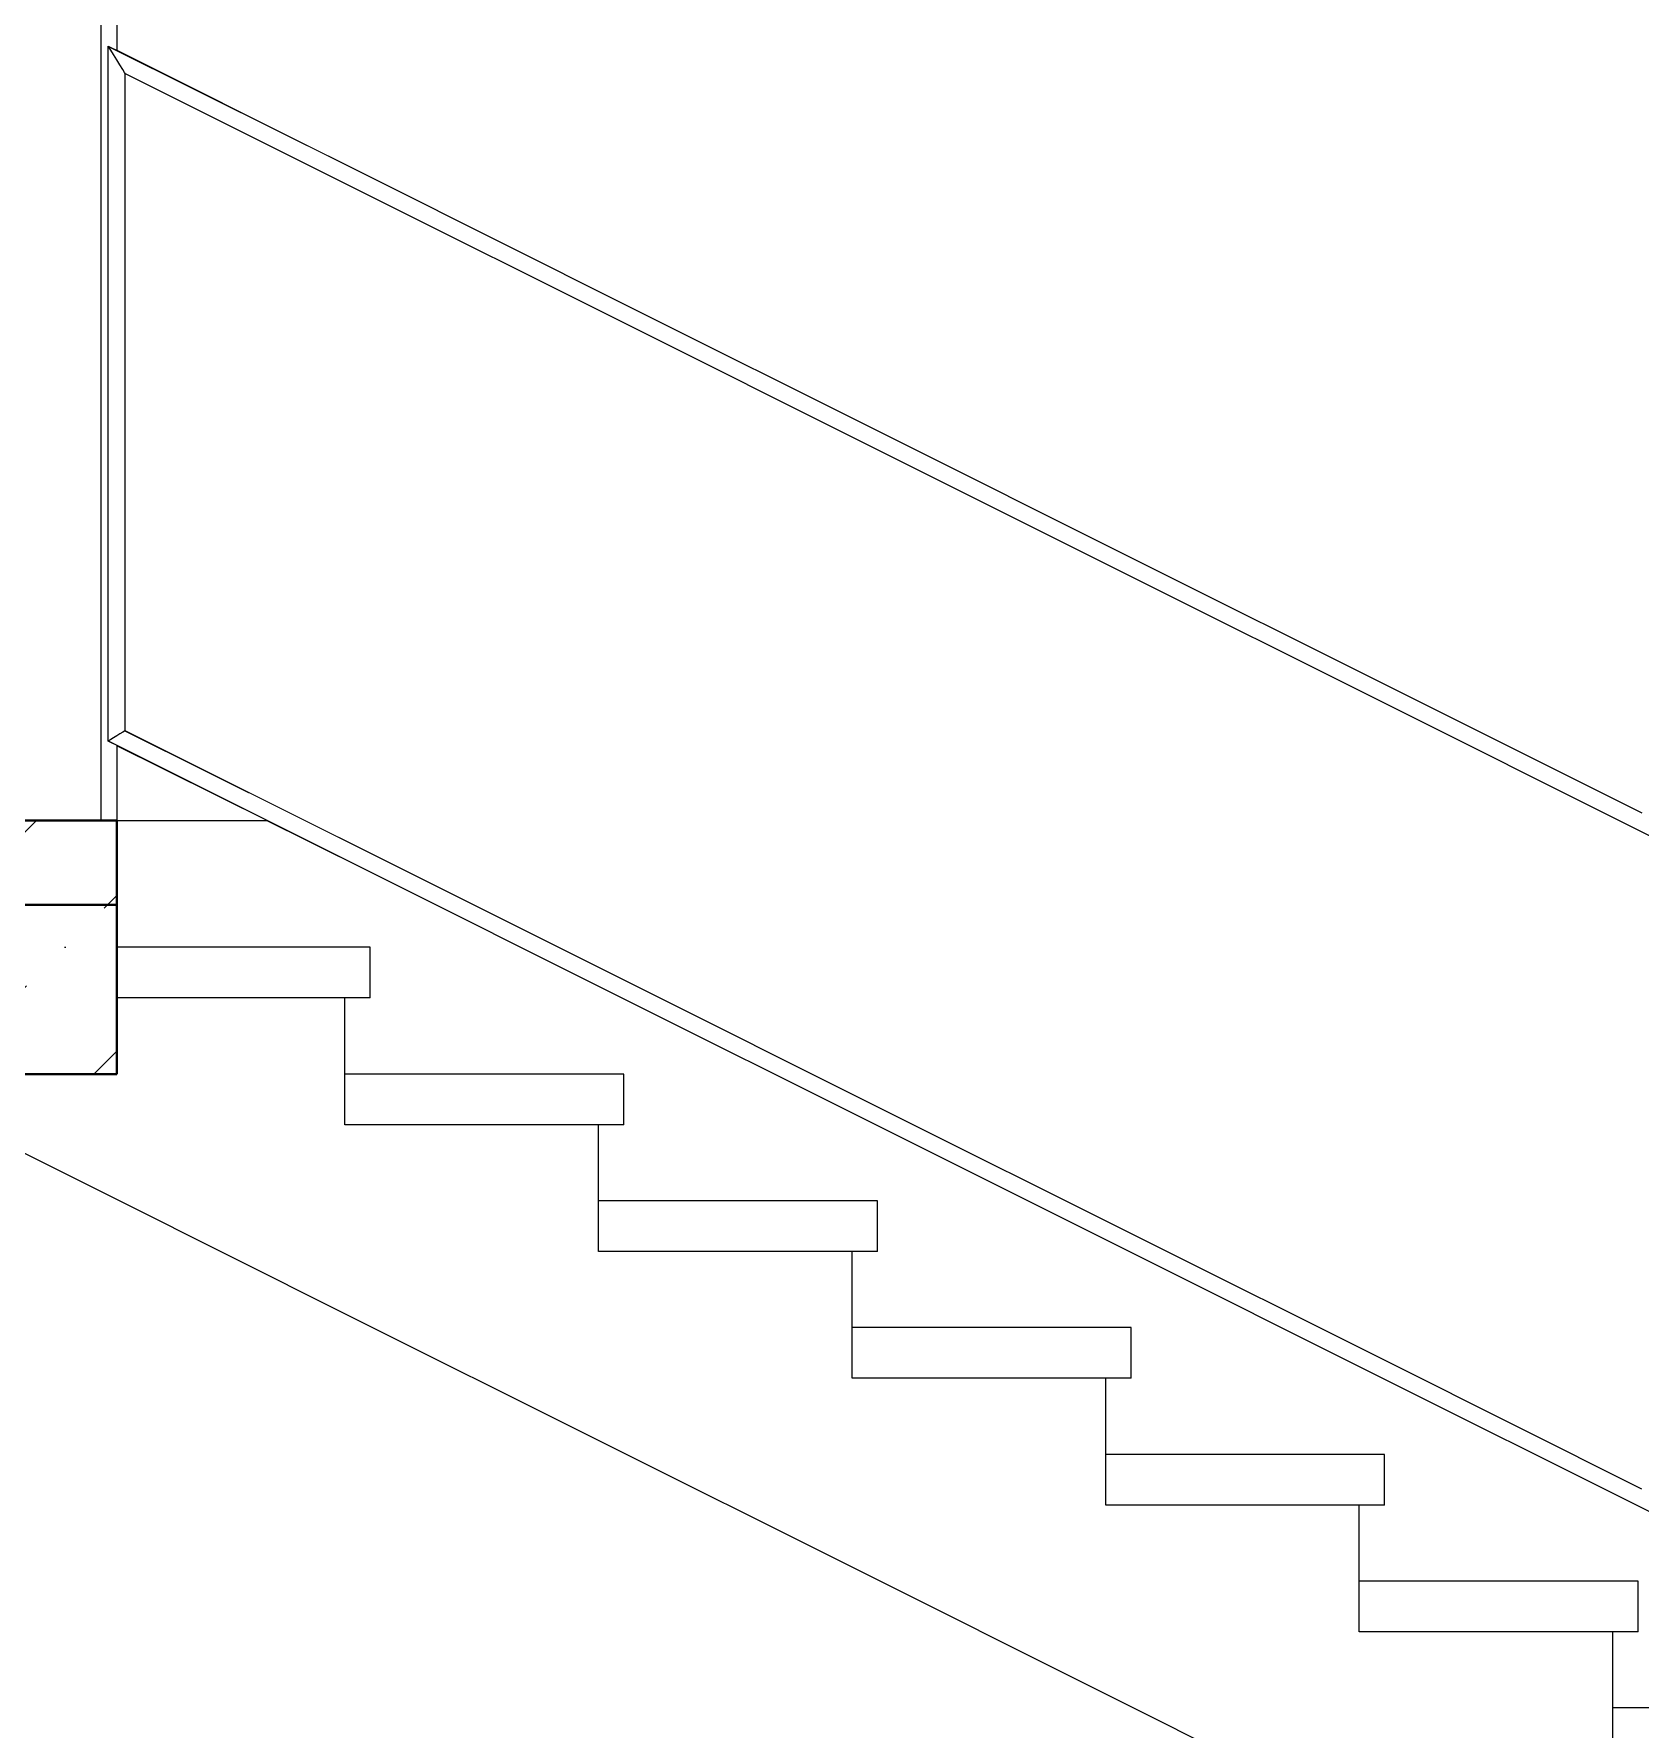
# Model space of a CAD drawing. Header units: feet. Extents: x -10410 to 374725, y -46422 to 88923.
# Drawn here: x 119416 to 121317, y 2225 to 4231 of the extents above; entities that cross this region are included whole.
import ezdxf

# ---------------------------------------------------------------- set-up
doc = ezdxf.new("R2010")
doc.units = ezdxf.units.FT
doc.header["$MEASUREMENT"] = 0
doc.set_wipeout_variables(frame=1)
doc.linetypes.add('Wipeout_Contour', pattern=[1000, 0, -1000])
doc.layers.add('Конструктив - Лестницы', color=7, linetype='Continuous')
doc.layers.add('Конструктив - Стены Несущие', color=7, linetype='Continuous')
for name, color, linetype, lineweight in [('Конструктив - Лестницы_Ном._пера__1', 7, 'Continuous', 20), ('Конструктив - Перекрытия_Ном._пера__21', 7, 'Continuous', 40), ('Конструктив - Стены Несущие_Ном._пера__120', 7, 'Continuous', 5)]:
    doc.layers.add(name, color=color, linetype=linetype, lineweight=lineweight)
doc.layers.add('Конструктив - Стены Несущие_Ном._пера__87', color=7, linetype='Continuous', lineweight=25, true_color=0x6a6a6a)

msp = doc.modelspace()

# ---------------------------------------------------------------- wipeouts: each hides what was drawn before it
at = {"color": 254, "linetype": 'Wipeout_Contour', "lineweight": 0, "ltscale": 1310178.834098157}
msp.add_wipeout([(118064.2403, 3300), (118363.20747, 3300), (118363.20747, 5437.00004), (119337.20749, 5436.99999), (119337.20749, 3300), (119495.75284, 3300), (119495.75284, 5386.99999), (119495.75284, 5436.99999), (119514.75287, 5436.99999), (119514.75287, 6300), (118064.2403, 6300)], dxfattribs=at).dxf.layer = 'Конструктив - Стены Несущие'

# ---------------------------------------------------------------- next in the draw order: wipeouts: each hides what was drawn before it
at = {"color": 254, "linetype": 'Wipeout_Contour', "lineweight": 0, "ltscale": 479034.374459}
msp.add_wipeout([(119514.75279, 4211.02872), (119764.75284, 4086.02868), (119764.75284, 6300), (119514.75279, 6300)], dxfattribs=at).dxf.layer = 'Конструктив - Стены Несущие'
at = {"color": 254, "linetype": 'Wipeout_Contour', "lineweight": 0, "ltscale": 2147225.661885268}
msp.add_wipeout([(119514.44943, 2999.99996), (117724.40896, 3000.00003), (117724.40896, -0.00002), (118095.79556, -0.00002), (118095.79556, 2137.00003), (119069.79552, 2137.00003), (119069.79552, -0.00002), (119544.44942, 0.00005), (119544.44942, 90.00002), (119514.4495, 90.00002), (119514.4495, 149.99999), (119761.11647, 149.99999), (119761.11647, 362.15313), (119504.44946, 233.81966), (119504.44946, 1056.18026), (121842.08876, 2225.00005), (119692.0888, 3299.99999), (119514.44943, 3299.99999)], dxfattribs=at).dxf.layer = 'Конструктив - Стены Несущие'

# ---------------------------------------------------------------- next in the draw order: wipeouts: each hides what was drawn before it
at = {"color": 254, "linetype": 'Wipeout_Contour', "lineweight": 0, "ltscale": 358861.144438}
msp.add_wipeout([(119514.75284, 3300), (119692.08878, 3300), (119514.75284, 3388.66802)], dxfattribs=at).dxf.layer = 'Конструктив - Стены Несущие'
at = {"color": 254, "linetype": 'Wipeout_Contour', "lineweight": 0, "ltscale": 1098408.91042844}
msp.add_wipeout([(119736.81018, 3299.99999), (121864.44941, 2236.1803), (122509.97733, 2558.9443), (122554.48082, 2581.19193), (122554.87331, 2624.97262), (122554.48032, 2668.86531), (122554.0069, 2669.10266), (122509.97733, 2691.05575), (121292.08891, 3299.99999)], dxfattribs=at).dxf.layer = 'Конструктив - Стены Несущие'

# ---------------------------------------------------------------- next in the draw order: wipeouts: each hides what was drawn before it
at = {"color": 254, "linetype": 'Wipeout_Contour', "lineweight": 0, "ltscale": 598596.386354}
msp.add_wipeout([(119524.44943, 3406.1804), (119736.81014, 3300.00005), (119764.75284, 3300.00005), (119764.75284, 4063.66797), (119524.44948, 4183.81965)], dxfattribs=at).dxf.layer = 'Конструктив - Стены Несущие'

# ---------------------------------------------------------------- next in the draw order: wipeouts: each hides what was drawn before it
at = {"color": 254, "linetype": 'Wipeout_Contour', "lineweight": 0, "ltscale": 956641.54245}
msp.add_wipeout([(119495.75284, 5437), (119495.75284, 3299.99999), (119514.75283, 3299.99999), (119514.75283, 3388.668), (119504.44948, 3393.81966), (119504.44948, 4216.18037), (119514.75283, 4211.02868), (119514.75283, 5437)], dxfattribs=at).dxf.layer = 'Конструктив - Стены Несущие'

# ---------------------------------------------------------------- next in the draw order: wipeouts: each hides what was drawn before it
at = {"color": 254, "linetype": 'Wipeout_Contour', "lineweight": 0, "ltscale": 482907.960279}
msp.add_wipeout([(119523.68827, 3405.70987), (119521.52053, 3404.37017), (121861.17483, 2234.54302), (121863.59842, 2235.75486)], dxfattribs=at).dxf.layer = 'Конструктив - Лестницы'

# ---------------------------------------------------------------- next in the draw order: wipeouts: each hides what was drawn before it
at = {"color": 254, "linetype": 'Wipeout_Contour', "lineweight": 0, "ltscale": 482896.350161}
msp.add_wipeout([(119521.52052, 3404.37018), (119518.2763, 3402.36509), (121857.54767, 2232.72948), (121861.17487, 2234.54306)], dxfattribs=at).dxf.layer = 'Конструктив - Лестницы'

# ---------------------------------------------------------------- next in the draw order: wipeouts: each hides what was drawn before it
at = {"color": 254, "linetype": 'Wipeout_Contour', "lineweight": 0, "ltscale": 482881.1808}
msp.add_wipeout([(119514.44947, 3400.00002), (121853.26913, 2230.59021), (121857.54764, 2232.72946), (119518.2763, 3402.36511)], dxfattribs=at).dxf.layer = 'Конструктив - Лестницы'

# ---------------------------------------------------------------- next in the draw order: wipeouts: each hides what was drawn before it
at = {"color": 254, "linetype": 'Wipeout_Contour', "lineweight": 0, "ltscale": 482864.76171}
msp.add_wipeout([(119510.62263, 3397.63488), (121848.99055, 2228.45094), (121853.26912, 2230.59018), (119514.44943, 3400.00002)], dxfattribs=at).dxf.layer = 'Конструктив - Лестницы'

# ---------------------------------------------------------------- next in the draw order: wipeouts: each hides what was drawn before it
at = {"color": 254, "linetype": 'Wipeout_Contour', "lineweight": 0, "ltscale": 482849.592639}
msp.add_wipeout([(119507.3784, 3395.62986), (121845.36341, 2226.63736), (121848.9906, 2228.45095), (119510.6226, 3397.6349)], dxfattribs=at).dxf.layer = 'Конструктив - Лестницы'

# ---------------------------------------------------------------- next in the draw order: wipeouts: each hides what was drawn before it
at = {"color": 254, "linetype": 'Wipeout_Contour', "lineweight": 0, "ltscale": 482837.982752}
msp.add_wipeout([(119505.21067, 3394.29012), (121842.93981, 2225.42555), (121845.36339, 2226.63731), (119507.37839, 3395.62986)], dxfattribs=at).dxf.layer = 'Конструктив - Лестницы'

# ---------------------------------------------------------------- next in the draw order: wipeouts: each hides what was drawn before it
at = {"color": 254, "linetype": 'Wipeout_Contour', "lineweight": 0, "ltscale": 482831.699549}
msp.add_wipeout([(119505.21064, 3394.29012), (119504.44947, 3393.81968), (121842.08879, 2225.00002), (121842.93981, 2225.42554)], dxfattribs=at).dxf.layer = 'Конструктив - Лестницы'

# ---------------------------------------------------------------- next in the draw order: wipeouts: each hides what was drawn before it
at = {"color": 254, "linetype": 'Wipeout_Contour', "lineweight": 0, "ltscale": 482914.243574}
msp.add_wipeout([(119524.44947, 3406.18036), (119523.68826, 3405.70989), (121863.59844, 2235.75485), (121864.44941, 2236.18033)], dxfattribs=at).dxf.layer = 'Конструктив - Лестницы'

# ---------------------------------------------------------------- next in the draw order: linework, layer by layer
at = {"layer": 'Конструктив - Лестницы_Ном._пера__1', "linetype": 'Continuous'}
for p, q in [((120684.44947, 2640), (120384.44947, 2640)), ((120714.44947, 2640), (120684.44947, 2640))]:
    msp.add_line(p, q, dxfattribs=at)

# ---------------------------------------------------------------- next in the draw order: wipeouts: each hides what was drawn before it
at = {"color": 254, "linetype": 'Wipeout_Contour', "lineweight": 0, "ltscale": 478334.019018}
msp.add_wipeout([(119523.68826, 3405.70989), (119523.68826, 4185.05132), (119521.52053, 4188.55877), (119521.52053, 3404.37016)], dxfattribs=at).dxf.layer = 'Конструктив - Лестницы'
at = {"color": 254, "linetype": 'Wipeout_Contour', "lineweight": 0, "ltscale": 484092.715402}
msp.add_wipeout([(119504.44947, 1056.18035), (119505.21064, 1055.70991), (122510.31775, 2558.26342), (122509.97734, 2558.94428)], dxfattribs=at).dxf.layer = 'Конструктив - Лестницы'

# ---------------------------------------------------------------- next in the draw order: wipeouts: each hides what was drawn before it
at = {"color": 254, "linetype": 'Wipeout_Contour', "lineweight": 0, "ltscale": 478323.412095}
msp.add_wipeout([(119521.52053, 3404.37016), (119521.52053, 4188.55877), (119518.2763, 4193.80805), (119518.2763, 3402.36511)], dxfattribs=at).dxf.layer = 'Конструктив - Лестницы'
at = {"color": 254, "linetype": 'Wipeout_Contour', "lineweight": 0, "ltscale": 484096.88288}
msp.add_wipeout([(119505.21067, 1055.70991), (119507.37839, 1054.37016), (122511.28719, 2556.32454), (122510.31775, 2558.26345)], dxfattribs=at).dxf.layer = 'Конструктив - Лестницы'

# ---------------------------------------------------------------- next in the draw order: wipeouts: each hides what was drawn before it
at = {"color": 254, "linetype": 'Wipeout_Contour', "lineweight": 0, "ltscale": 478309.554066}
msp.add_wipeout([(119514.44947, 4200), (119514.44947, 3400), (119518.2763, 3402.36511), (119518.2763, 4193.80805)], dxfattribs=at).dxf.layer = 'Конструктив - Лестницы'
at = {"color": 254, "linetype": 'Wipeout_Contour', "lineweight": 0, "ltscale": 484104.583685}
msp.add_wipeout([(119507.3784, 1054.37015), (119510.6226, 1052.36511), (122512.73805, 2553.42284), (122511.28716, 2556.32458)], dxfattribs=at).dxf.layer = 'Конструктив - Лестницы'

# ---------------------------------------------------------------- next in the draw order: wipeouts: each hides what was drawn before it
at = {"color": 254, "linetype": 'Wipeout_Contour', "lineweight": 0, "ltscale": 478294.554945}
msp.add_wipeout([(119510.62263, 4206.19195), (119510.62263, 3397.63489), (119514.44946, 3400), (119514.44946, 4200)], dxfattribs=at).dxf.layer = 'Конструктив - Лестницы'
at = {"color": 254, "linetype": 'Wipeout_Contour', "lineweight": 0, "ltscale": 484114.64578}
msp.add_wipeout([(122512.73809, 2553.42285), (119510.62263, 1052.36512), (119514.44943, 1049.99997), (122514.44947, 2550.00001)], dxfattribs=at).dxf.layer = 'Конструктив - Лестницы'

# ---------------------------------------------------------------- next in the draw order: wipeouts: each hides what was drawn before it
at = {"color": 254, "linetype": 'Wipeout_Contour', "lineweight": 0, "ltscale": 478280.698255}
msp.add_wipeout([(119510.62263, 3397.63489), (119510.62263, 4206.19195), (119507.3784, 4211.44123), (119507.3784, 3395.62984)], dxfattribs=at).dxf.layer = 'Конструктив - Лестницы'
at = {"color": 254, "linetype": 'Wipeout_Contour', "lineweight": 0, "ltscale": 478339.759628}
msp.add_wipeout([(119524.44947, 3406.18034), (119524.44947, 4183.81966), (119523.68826, 4185.05132), (119523.68826, 3405.70989)], dxfattribs=at).dxf.layer = 'Конструктив - Лестницы'
at = {"color": 254, "linetype": 'Wipeout_Contour', "lineweight": 0, "ltscale": 484125.537256}
msp.add_wipeout([(122514.4495, 2549.99998), (119514.44947, 1049.99998), (119518.2763, 1047.63489), (122516.16088, 2546.57714)], dxfattribs=at).dxf.layer = 'Конструктив - Лестницы'

# ---------------------------------------------------------------- next in the draw order: wipeouts: each hides what was drawn before it
at = {"color": 254, "linetype": 'Wipeout_Contour', "lineweight": 0, "ltscale": 478270.093237}
msp.add_wipeout([(119507.3784, 3395.62984), (119507.3784, 4211.44123), (119505.21067, 4214.94868), (119505.21067, 3394.29011)], dxfattribs=at).dxf.layer = 'Конструктив - Лестницы'
at = {"color": 254, "linetype": 'Wipeout_Contour', "lineweight": 0, "ltscale": 484272.606428}
msp.add_wipeout([(119521.52053, 4188.55877), (119523.6883, 4185.05131), (122510.31776, 2691.73658), (122511.28719, 2693.67544)], dxfattribs=at).dxf.layer = 'Конструктив - Лестницы'
at = {"color": 254, "linetype": 'Wipeout_Contour', "lineweight": 0, "ltscale": 484135.599927}
msp.add_wipeout([(122516.16085, 2546.5772), (119518.2763, 1047.63485), (119521.52052, 1045.62985), (122517.61174, 2543.67546)], dxfattribs=at).dxf.layer = 'Конструктив - Лестницы'

# ---------------------------------------------------------------- next in the draw order: wipeouts: each hides what was drawn before it
at = {"color": 254, "linetype": 'Wipeout_Contour', "lineweight": 0, "ltscale": 478264.354026}
msp.add_wipeout([(119505.21067, 3394.29011), (119505.21067, 4214.94868), (119504.44947, 4216.18034), (119504.44947, 3393.81966)], dxfattribs=at).dxf.layer = 'Конструктив - Лестницы'
at = {"color": 254, "linetype": 'Wipeout_Contour', "lineweight": 0, "ltscale": 484270.030464}
msp.add_wipeout([(122512.73805, 2696.57718), (119518.2763, 4193.80805), (119521.52056, 4188.55879), (122511.2872, 2693.67543)], dxfattribs=at).dxf.layer = 'Конструктив - Лестницы'
at = {"color": 254, "linetype": 'Wipeout_Contour', "lineweight": 0, "ltscale": 484143.301951}
msp.add_wipeout([(122517.61175, 2543.67542), (119521.52053, 1045.62984), (119523.68827, 1044.29013), (122518.58118, 2541.73657)], dxfattribs=at).dxf.layer = 'Конструктив - Лестницы'

# ---------------------------------------------------------------- next in the draw order: wipeouts: each hides what was drawn before it
at = {"color": 254, "linetype": 'Wipeout_Contour', "lineweight": 0, "ltscale": 484266.665595}
msp.add_wipeout([(122514.44947, 2700.00002), (119514.44947, 4200.00002), (119518.27631, 4193.80809), (122512.73808, 2696.57717)], dxfattribs=at).dxf.layer = 'Конструктив - Лестницы'
at = {"color": 254, "linetype": 'Wipeout_Contour', "lineweight": 0, "ltscale": 484147.470433}
msp.add_wipeout([(122518.58119, 2541.73659), (119523.68826, 1044.29011), (119524.44947, 1043.81968), (122518.9216, 2541.05573)], dxfattribs=at).dxf.layer = 'Конструктив - Лестницы'

# ---------------------------------------------------------------- next in the draw order: linework, layer by layer
at = {"layer": 'Конструктив - Лестницы_Ном._пера__1', "linetype": 'Continuous'}
for p, q in [((121318.9216, 2508.94427), (121018.9216, 2658.94427)), ((120684.44947, 2490), (120684.44947, 2640)), ((121309.97733, 2491.05573), (121009.97733, 2641.05573)), ((120384.44947, 2416.39), (120084.44947, 2566.39)), ((121014.44947, 2550), (120684.44947, 2550)), ((121014.44947, 2490), (121014.44947, 2550)), ((120984.44947, 2490), (120684.44947, 2490)), ((121014.44947, 2490), (120984.44947, 2490)), ((120984.44947, 2340), (120984.44947, 2490)), ((121609.97733, 2341.05573), (121309.97733, 2491.05573)), ((120684.44947, 2266.39), (120384.44947, 2416.39)), ((121314.44947, 2400), (120984.44947, 2400)), ((121314.44947, 2340), (121314.44947, 2400)), ((121284.44947, 2340), (120984.44947, 2340)), ((121314.44947, 2340), (121284.44947, 2340)), ((121284.44947, 2190), (121284.44947, 2340)), ((120984.44947, 2116.39), (120684.44947, 2266.39)), ((121614.44947, 2250), (121284.44947, 2250))]:
    msp.add_line(p, q, dxfattribs=at)

# ---------------------------------------------------------------- next in the draw order: wipeouts: each hides what was drawn before it
at = {"color": 254, "linetype": 'Wipeout_Contour', "lineweight": 0, "ltscale": 484263.024363}
msp.add_wipeout([(122516.16088, 2703.42282), (119510.62263, 4206.19195), (119514.44942, 4200.00001), (122514.44951, 2700)], dxfattribs=at).dxf.layer = 'Конструктив - Лестницы'

# ---------------------------------------------------------------- next in the draw order: wipeouts: each hides what was drawn before it
at = {"color": 254, "linetype": 'Wipeout_Contour', "lineweight": 0, "ltscale": 484259.661201}
msp.add_wipeout([(122517.61174, 2706.32453), (119507.3784, 4211.44124), (119510.62261, 4206.19192), (122516.16092, 2703.42284)], dxfattribs=at).dxf.layer = 'Конструктив - Лестницы'

# ---------------------------------------------------------------- next in the draw order: wipeouts: each hides what was drawn before it
at = {"color": 254, "linetype": 'Wipeout_Contour', "lineweight": 0, "ltscale": 484257.087743}
msp.add_wipeout([(122518.58118, 2708.26342), (119505.21067, 4214.94867), (119507.3784, 4211.44123), (122517.61177, 2706.32456)], dxfattribs=at).dxf.layer = 'Конструктив - Лестницы'

# ---------------------------------------------------------------- next in the draw order: wipeouts: each hides what was drawn before it
at = {"color": 254, "linetype": 'Wipeout_Contour', "lineweight": 0, "ltscale": 484255.695273}
msp.add_wipeout([(122518.9216, 2708.94429), (119504.44947, 4216.18036), (119505.21067, 4214.94868), (122518.58116, 2708.26341)], dxfattribs=at).dxf.layer = 'Конструктив - Лестницы'

# ---------------------------------------------------------------- next in the draw order: linework, layer by layer
at = {"layer": 'Конструктив - Лестницы_Ном._пера__1', "linetype": 'Continuous'}
for p, q in [((119505.21067, 4214.94868), (119504.44947, 4216.18034)), ((119504.44947, 3393.81966), (119504.44947, 4216.18034)), ((119507.3784, 4211.44123), (119505.21067, 4214.94868)), ((119510.62263, 4206.19195), (119507.3784, 4211.44123)), ((119514.44947, 4200), (119510.62263, 4206.19195)), ((119505.21067, 3394.29011), (119504.44947, 3393.81966)), ((119507.3784, 3395.62984), (119505.21067, 3394.29011)), ((119510.62263, 3397.63489), (119507.3784, 3395.62984))]:
    msp.add_line(p, q, dxfattribs=at)
at = {"layer": 'Конструктив - Стены Несущие_Ном._пера__120', "linetype": 'Continuous'}
msp.add_line((119495.75284, 5437), (119495.75284, 3300), dxfattribs=at)
at = {"layer": 'Конструктив - Стены Несущие_Ном._пера__87', "linetype": 'Continuous'}
msp.add_line((119514.75284, 6300), (119514.75284, 4211.02865), dxfattribs=at)

# ---------------------------------------------------------------- next in the draw order: wipeouts: each hides what was drawn before it
at = {"color": 254, "linetype": 'Wipeout_Contour', "lineweight": 0, "ltscale": 484274.000825}
msp.add_wipeout([(122510.31775, 2691.73655), (119523.68826, 4185.0513), (119524.44946, 4183.81969), (122509.97734, 2691.05573)], dxfattribs=at).dxf.layer = 'Конструктив - Лестницы'

# ---------------------------------------------------------------- next in the draw order: hatches: boundary and pattern name
at = {"layer": 'Конструктив - Стены Несущие_Ном._пера__120', "linetype": 'Continuous'}
h = msp.add_hatch(dxfattribs=at)
h.set_pattern_fill('ЖЕЛЕЗОБЕТОН', color=256, style=0, pattern_type=2)
h.set_pattern_definition([(45, (114489.45, 3150), (-183.848, 183.848), []), (45, (114397.53, 3241.92), (-183.848, 183.848), [195, -65, 0, -65])])
h.paths.add_polyline_path([(109464.44947, 3300), (109464.44947, 3000), (119514.44947, 3000), (119514.44947, 3300)])

# ---------------------------------------------------------------- next in the draw order: linework, layer by layer
at = {"layer": 'Конструктив - Лестницы_Ном._пера__1', "linetype": 'Continuous'}
for p, q in [((119504.44947, 4216.18034), (119818.9216, 4058.94427)), ((119518.2763, 4193.80805), (119514.44947, 4200)), ((119521.52053, 4188.55877), (119518.2763, 4193.80805)), ((119523.68826, 4185.05132), (119521.52053, 4188.55877)), ((119524.44947, 4183.81966), (119523.68826, 4185.05132)), ((119524.44947, 3406.18034), (119524.44947, 4183.81966)), ((119524.44947, 4183.81966), (119809.97733, 4041.05573)), ((119818.9216, 4058.94427), (120118.9216, 3908.94427)), ((119809.97733, 4041.05573), (120109.97733, 3891.05573)), ((120109.97733, 3891.05573), (120409.97733, 3741.05573)), ((120118.9216, 3908.94427), (120418.9216, 3758.94427)), ((120418.9216, 3758.94427), (120718.9216, 3608.94427)), ((120409.97733, 3741.05573), (120709.97733, 3591.05573)), ((120709.97733, 3591.05573), (121009.97733, 3441.05573)), ((120718.9216, 3608.94427), (121018.9216, 3458.94427)), ((121018.9216, 3458.94427), (121318.9216, 3308.94427)), ((121009.97733, 3441.05573), (121309.97733, 3291.05573)), ((119809.97733, 3241.05573), (119504.44947, 3393.81966)), ((119514.44947, 3400), (119510.62263, 3397.63489)), ((119518.2763, 3402.36511), (119514.44947, 3400)), ((119521.52053, 3404.37016), (119518.2763, 3402.36511)), ((119523.68826, 3405.70989), (119521.52053, 3404.37016)), ((119524.44947, 3406.18034), (119523.68826, 3405.70989)), ((119818.9216, 3258.94427), (119524.44947, 3406.18034)), ((121309.97733, 3291.05573), (121609.97733, 3141.05573)), ((120118.9216, 3108.94427), (119818.9216, 3258.94427)), ((120109.97733, 3091.05573), (119809.97733, 3241.05573)), ((119814.44947, 3150), (119514.44947, 3150)), ((119814.44947, 3090), (119814.44947, 3150)), ((120418.9216, 2958.94427), (120118.9216, 3108.94427)), ((119784.44947, 3090), (119514.44947, 3090)), ((119814.44947, 3090), (119784.44947, 3090)), ((119784.44947, 2940), (119784.44947, 3090)), ((120409.97733, 2941.05573), (120109.97733, 3091.05573)), ((119514.44947, 2851.39), (119217.23947, 3000)), ((120114.44947, 3000), (119784.44947, 3000)), ((120114.44947, 2940), (120114.44947, 3000)), ((120718.9216, 2808.94427), (120418.9216, 2958.94427)), ((120084.44947, 2940), (119784.44947, 2940)), ((120114.44947, 2940), (120084.44947, 2940)), ((120084.44947, 2790), (120084.44947, 2940)), ((120709.97733, 2791.05573), (120409.97733, 2941.05573)), ((119784.44947, 2716.39), (119514.44947, 2851.39)), ((120414.44947, 2850), (120084.44947, 2850)), ((120414.44947, 2790), (120414.44947, 2850)), ((121018.9216, 2658.94427), (120718.9216, 2808.94427)), ((120384.44947, 2790), (120084.44947, 2790)), ((120414.44947, 2790), (120384.44947, 2790)), ((120384.44947, 2640), (120384.44947, 2790)), ((121009.97733, 2641.05573), (120709.97733, 2791.05573)), ((120084.44947, 2566.39), (119784.44947, 2716.39)), ((120714.44947, 2700), (120384.44947, 2700)), ((120714.44947, 2640), (120714.44947, 2700))]:
    msp.add_line(p, q, dxfattribs=at)
at = {"layer": 'Конструктив - Перекрытия_Ном._пера__21', "linetype": 'Continuous'}
for p, q in [((119514.44947, 3300), (115464.74007, 3300)), ((119514.44947, 3300), (119514.44947, 3000)), ((119514.44947, 3200), (109564.44947, 3200)), ((119514.44947, 3000), (115464.74007, 3000))]:
    msp.add_line(p, q, dxfattribs=at)
at = {"layer": 'Конструктив - Стены Несущие_Ном._пера__87', "linetype": 'Continuous'}
for p, q in [((119514.75284, 3388.67062), (119514.75284, 3300)), ((119514.44947, 3300), (119692.08879, 3300))]:
    msp.add_line(p, q, dxfattribs=at)

doc.saveas('drawing.dxf')
